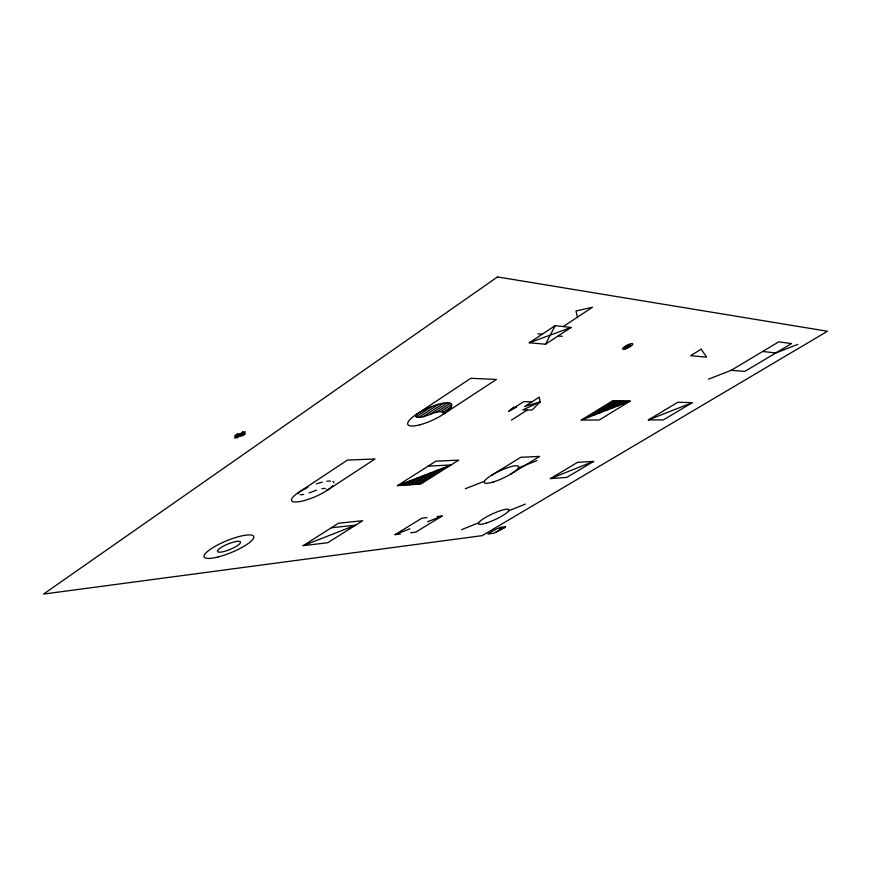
<?xml version="1.0" encoding="UTF-8"?>
<svg xmlns="http://www.w3.org/2000/svg" width="871" height="871" viewBox="0 0 871 871"><rect width="100%" height="100%" fill="white"/><g stroke="black" fill="none" stroke-linecap="round" stroke-linejoin="round"><path stroke-width="1.31" d="M545.486 344.241L555.197 325.634L571.038 327.474L545.486 344.241L529.307 342.76L555.197 325.634M627.098 346.658L628.231 346.092M628.274 346.212L627.174 346.778M516.612 407.105L508.893 411.123L513.825 407.062M237.097 435.914L239.852 433.965M240.037 435.87L242.78 433.921M416.175 416.774L431.461 406.659M418.635 417.394L438.472 404.286M422.914 416.795L443.622 403.131M429.73 414.509A14.894 3.941 -24.6 0 1 442.816 414.563L496.426 379.44L470.841 378.275L416.273 414.444A15.199 4.105 -24.6 0 0 429.73 414.509L447.476 402.816M563.199 326.56L592.498 307.256L575.981 311.012L577.429 317.186M436.523 412.233L450.176 403.24M440.715 411.656L451.603 404.492M443.045 412.277L451.211 406.92M508.893 411.123L523.711 401.662L531.931 401.836M303.195 545.671L338.481 523.21L362.63 520.738L327.779 542.72L303.195 545.671L355.575 525.191L331.328 527.761M397.437 485.67L435.925 461.173L458.712 460.128L420.791 484.047L397.437 485.67L451.026 464.972L428.118 466.137M400.42 485.463L404.198 483.057M403.382 485.256L410.949 480.454M406.322 485.06L417.677 477.852M409.25 484.853L424.384 475.261M511.364 420.149L527.456 409.947M412.168 484.646L431.069 472.681M415.053 484.45L437.743 470.1M417.928 484.254L444.395 467.531M400.344 534.01L395.118 534.631L421.891 518.158L427.019 517.614M491.68 475.207L520.814 457.275L539.65 456.415L510.939 473.955M581.327 420.04L612.759 400.693L630.168 401.117L599.237 420.007L581.327 420.04L630.168 401.117M587.49 417.645L614.98 400.747M593.63 415.271L617.191 400.802M599.76 412.898L619.379 400.856M605.878 410.524L621.567 400.9M611.975 408.161L623.734 400.954M618.051 405.81L625.89 401.008M624.115 403.458L628.035 401.063M437.122 516.547L442.087 516.024L415.663 532.17L410.611 532.769M550.385 478.615L577.582 462.327L593.608 461.434L566.781 477.395L550.385 478.615L593.608 461.434M648.362 419.931L677.845 402.271L692.38 402.62L663.354 419.909L648.362 419.931L692.38 402.62M731.161 370.338L778.685 341.878L791.554 343.577L744.836 371.394L731.161 370.338L708.504 379.157M498.452 528.414L500.27 527.336L505.605 526.672L503.797 527.739L496.916 528.675L487.869 534.021L494.031 533.204L505.3 527.129L495.926 532.094M461.576 529.666L478.615 522.84M508.686 510.787L525.387 504.091M395.118 534.631L409.903 528.773M427.509 521.794L442.087 516.024M465.266 488.762L484.439 481.238M518.267 467.967L537.015 460.607M797.782 344.404L775.8 352.962L762.648 351.481M529.307 342.76L571.038 327.474M537.93 333.811L542.187 334.246M558.202 335.901L562.252 336.326M309.042 492.986A14.513 3.669 -23.2 0 0 312.798 491.56A14.23 3.528 -23.2 0 1 316.554 490.133M303.696 494.412A14.513 3.669 -23.2 0 1 300.103 494.674M298.263 493.748A14.513 3.669 -23.2 0 1 298.437 492.55L347.398 460.095L375.031 458.973L326.777 490.58A14.23 3.528 -23.2 0 0 327.017 489.415M321.845 488.718A14.23 3.528 -23.2 0 1 325.329 488.479M332.7 485.691A22.994 5.759 -23.2 0 1 296.782 501.946A22.994 5.759 -23.2 0 1 308.007 487.303M316.369 483.917A22.994 5.759 -23.2 0 1 322.292 482.131M326.875 481.228A22.994 5.759 -23.2 0 1 330.392 481.021M332.842 481.489A22.994 5.759 -23.2 0 1 333.963 482.817M540.009 401.999L532.083 410.001L522.763 409.903L540.009 401.999L539.291 397.154L524.625 406.485L540.009 401.999M237.239 433.998L234.484 435.957L242.628 435.827L245.372 433.889L237.239 433.998M242.824 431.972L234.473 437.895L237.075 437.852L245.415 431.94L242.824 431.972M497.483 276.934L43.55 594.066L482.175 535.643L827.45 331.252L497.483 276.934M701.209 349.184L690.659 355.662L706.61 357.175L701.209 349.184M419.789 424.841A24.072 6.445 -24.6 0 0 451.69 404.786A24.072 6.445 -24.6 0 0 417.557 413.616A24.072 6.445 -24.6 0 0 419.789 424.841M217.696 557.07A26.805 6.315 -22.4 0 0 253.777 536.732A26.805 6.315 -22.4 0 0 215.268 546.248A26.805 6.315 -22.4 0 0 217.696 557.07M223.901 551.528A12.434 2.929 -22.4 0 0 240.538 542.089A12.434 2.929 -22.4 0 0 222.595 546.585A12.434 2.929 -22.4 0 0 223.901 551.528M625.422 348.912A5.727 1.426 -26.8 0 0 632.825 343.925A5.727 1.426 -26.8 0 0 624.823 346.451A5.727 1.426 -26.8 0 0 625.422 348.912M626.445 347.801A3.157 0.784 -26.8 0 0 630.528 345.047A3.157 0.784 -26.8 0 0 626.107 346.44A3.157 0.784 -26.8 0 0 626.445 347.801M493.269 481.979A18.922 3.985 -25 0 0 518.615 466.78A18.922 3.985 -25 0 0 492.3 474.826A18.922 3.985 -25 0 0 493.269 481.979M486.247 523.079A16.799 3.146 -24.8 0 0 508.98 509.927A16.799 3.146 -24.8 0 0 485.811 517.298A16.799 3.146 -24.8 0 0 486.247 523.079"/></g></svg>
